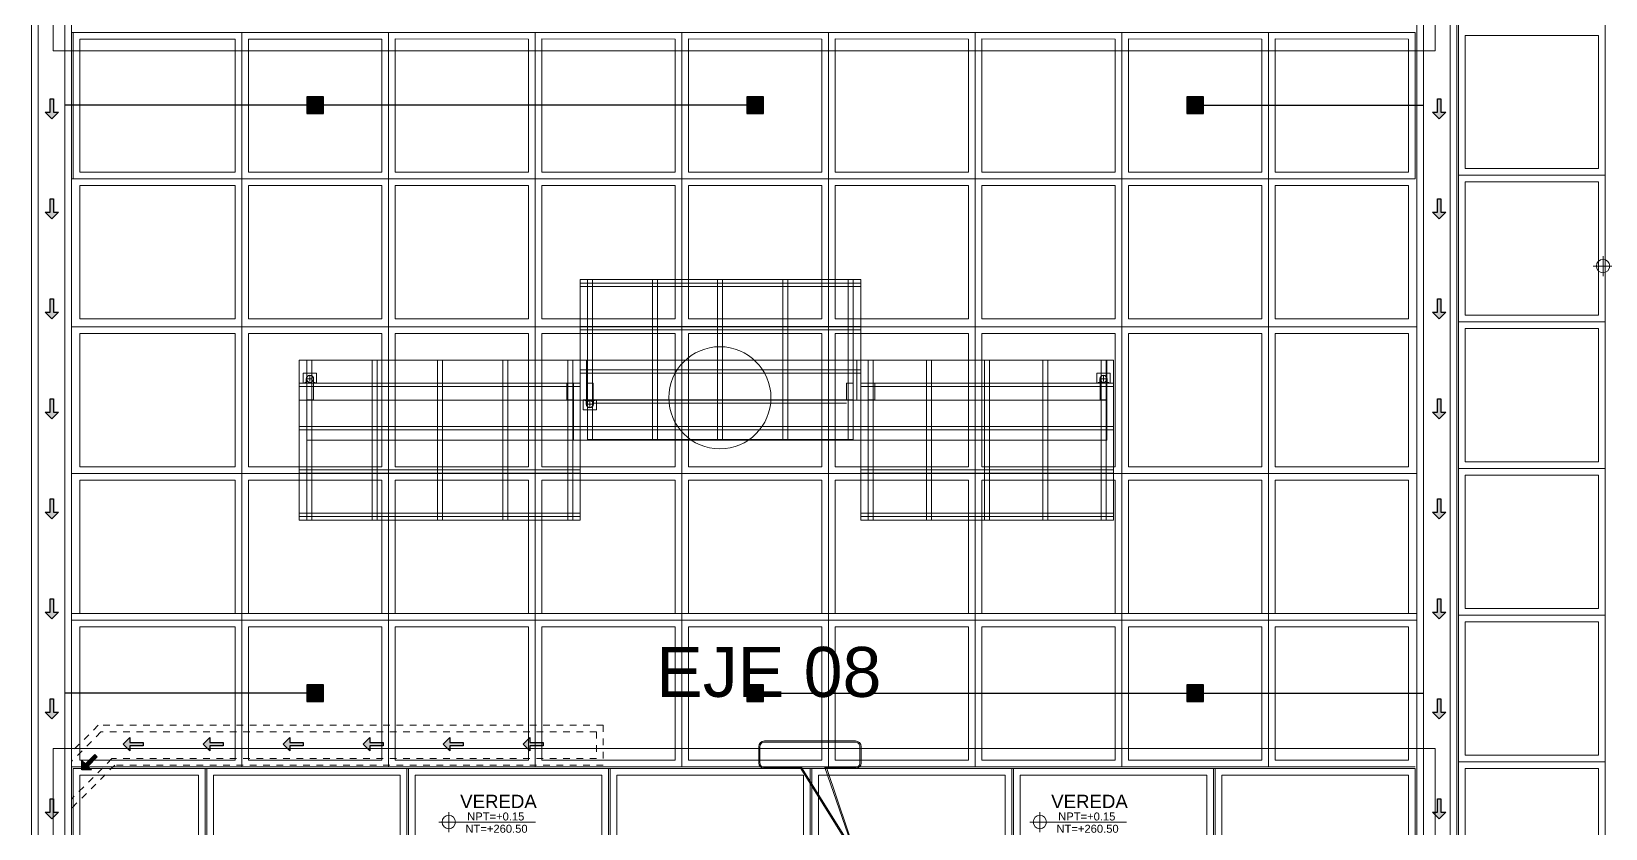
# Model space of a CAD drawing. Header units: metres. Extents: x 349075 to 349285, y 9281902 to 9282050.
# Drawn here: x 349120.23 to 349143.84, y 9282003.83 to 9282015.78 of the extents above; entities that cross this region are included whole.
import ezdxf

# ---------------------------------------------------------------- set-up
doc = ezdxf.new("R2010")
doc.units = ezdxf.units.M
doc.header["$LTSCALE"] = 0.25
doc.linetypes.add('01 nivel$0$HIDDEN2', pattern=[0.1875, 0.125, -0.0625])
for name, color, linetype, lineweight in [('.', 7, 'Continuous', 0), ('0_ CUNETAS', 151, 'Continuous', 5), ('ARQ-FONDO', 253, 'CONTINUOUS', 9), ('CUNETAS-RED', 5, 'CONTINUOUS', 18), ('EJE-TEXTO', 5, 'CONTINUOUS', 25)]:
    doc.layers.add(name, color=color, linetype=linetype, lineweight=lineweight)
doc.styles.add('Arial_1', font='arial.ttf', dxfattribs={"height": 0.15})
doc.styles.get("Standard").update_dxf_attribs({"font": 'arial.ttf'})

# ---------------------------------------------------------------- blocks, each defined once
blk = doc.blocks.new('EDF 06 PG BLOQUE')
at = {"layer": 'ARQ-FONDO', "ltscale": 0.7, "elevation": 0}
blk.add_lwpolyline([(-19.23, 1.5), (1.5, 1.5), (1.5, -12.33), (-19.23, -12.33)], close=True, dxfattribs=at)
blk = doc.blocks.new('JUNTA VEREDA')
at = {"layer": 'ARQ-FONDO'}
blk.add_lwpolyline([(-0.013, 1.2), (0.012, 1.2), (0.012, 0), (-0.013, 0)], close=True, dxfattribs=at)
blk = doc.blocks.new('vereda edf 8')
at = {"layer": 'ARQ-FONDO'}
for p, q in [((0, 9.076, 0), (1.2, 9.076, 0)), ((18.93, 9.076, 0), (20.13, 9.076, 0)), ((0, 6.051, 0), (1.2, 6.051, 0)), ((18.93, 6.051, 0), (20.13, 6.051, 0)), ((0, 3.025, 0), (1.2, 3.025, 0)), ((18.93, 3.025, 0), (20.13, 3.025, 0)), ((1.2, 1.2, 0), (1.2, 0, 0)), ((18.93, 1.2, 0), (18.93, 0, 0))]:
    blk.add_line(p, q, dxfattribs=at)
for points in [[(0, 12.03), (1.978, 12.03), (1.978, 13.23), (0, 13.23)], [(2.003, 12.03), (5.003, 12.03), (5.003, 13.23), (2.003, 13.23)], [(5.028, 12.03), (8.028, 12.03), (8.028, 13.23), (5.028, 13.23)], [(8.054, 12.03), (11.054, 12.03), (11.054, 13.23), (8.054, 13.23)], [(11.079, 12.03), (14.079, 12.03), (14.079, 13.23), (11.079, 13.23)], [(14.105, 12.03), (17.105, 12.03), (17.105, 13.23), (14.105, 13.23)], [(17.13, 12.03), (20.13, 12.03), (20.13, 13.23), (17.13, 13.23)], [(0.1, 12.13), (1.878, 12.13), (1.878, 13.13), (0.1, 13.13)], [(2.103, 12.13), (4.903, 12.13), (4.903, 13.13), (2.103, 13.13)], [(5.128, 12.13), (7.928, 12.13), (7.928, 13.13), (5.128, 13.13)], [(8.154, 12.13), (10.954, 12.13), (10.954, 13.13), (8.154, 13.13)], [(11.179, 12.13), (13.979, 12.13), (13.979, 13.13), (11.179, 13.13)], [(14.205, 12.13), (17.005, 12.13), (17.005, 13.13), (14.205, 13.13)], [(17.23, 12.13), (20.03, 12.13), (20.03, 13.13), (17.23, 13.13)], [(0, 12.005), (0, 9.076), (1.2, 9.076), (1.2, 12.005)], [(0.1, 11.905), (0.1, 9.176), (1.1, 9.176), (1.1, 11.905)], [(18.93, 12.005), (18.93, 9.076), (20.13, 9.076), (20.13, 12.005)], [(19.03, 11.905), (19.03, 9.176), (20.03, 9.176), (20.03, 11.905)], [(0, 9.051), (0, 6.051), (1.2, 6.051), (1.2, 9.051)], [(18.93, 9.051), (18.93, 6.051), (20.13, 6.051), (20.13, 9.051)], [(0.1, 8.951), (0.1, 6.151), (1.1, 6.151), (1.1, 8.951)], [(19.03, 8.951), (19.03, 6.151), (20.03, 6.151), (20.03, 8.951)], [(0, 6.025), (0, 3.025), (1.2, 3.025), (1.2, 6.025)], [(0.1, 5.925), (0.1, 3.125), (1.1, 3.125), (1.1, 5.925)], [(18.93, 6.025), (18.93, 3.025), (20.13, 3.025), (20.13, 6.025)], [(19.03, 5.925), (19.03, 3.125), (20.03, 3.125), (20.03, 5.925)], [(0, 3), (0, 0), (1.2, 0), (1.2, 3)], [(0.1, 2.9), (0.1, 0.1), (1.1, 0.1), (1.1, 2.9)], [(18.93, 3), (18.93, 0), (20.13, 0), (20.13, 3)], [(19.03, 2.9), (19.03, 0.1), (20.03, 0.1), (20.03, 2.9)], [(1.225, 0), (4.225, 0), (4.225, 1.2), (1.225, 1.2)], [(4.251, 0), (7.251, 0), (7.251, 1.2), (4.251, 1.2)], [(7.276, 0), (10.276, 0), (10.276, 1.2), (7.276, 1.2)], [(10.302, 0), (13.302, 0), (13.302, 1.2), (10.302, 1.2)], [(13.327, 0), (16.327, 0), (16.327, 1.2), (13.327, 1.2)], [(18.905, 1.2), (16.352, 1.2), (16.352, 0), (18.905, 0)], [(1.325, 0.1), (4.125, 0.1), (4.125, 1.1), (1.325, 1.1)], [(4.351, 0.1), (7.151, 0.1), (7.151, 1.1), (4.351, 1.1)], [(7.376, 0.1), (10.176, 0.1), (10.176, 1.1), (7.376, 1.1)], [(10.402, 0.1), (13.202, 0.1), (13.202, 1.1), (10.402, 1.1)], [(13.427, 0.1), (16.227, 0.1), (16.227, 1.1), (13.427, 1.1)], [(18.805, 1.1), (16.452, 1.1), (16.452, 0.1), (18.805, 0.1)]]:
    blk.add_lwpolyline(points, close=True, dxfattribs=at)
at = {"layer": 'ARQ-FONDO', "elevation": 0}
blk.add_lwpolyline([(1.2, 1.2), (1.2, 0)], dxfattribs=at)
at = {"layer": 'ARQ-FONDO'}
for p in [(1.991, 12.03), (5.016, 12.03), (8.042, 12.03), (11.067, 12.03), (14.093, 12.03), (17.118, 12.03), (1.213, 0), (4.239, 0), (7.264, 0), (10.29, 0), (13.315, 0), (16.34, 0), (18.918, 0)]:
    blk.add_blockref('JUNTA VEREDA', p, dxfattribs=at)
at = {"layer": 'ARQ-FONDO', "rotation": 90}
for p in [(1.2, 12.018), (20.13, 12.018), (1.2, 9.064), (20.13, 9.064), (1.2, 6.039), (20.13, 6.039), (1.2, 3.013), (20.13, 3.013)]:
    blk.add_blockref('JUNTA VEREDA', p, dxfattribs=at)
blk = doc.blocks.new('Cotas de elevación - M_Cota de elevación - Destino rellenado-517392-Nivel 1')
at = {"layer": 'ARQ-FONDO'}
for p, q in [((-0.0015, 0), (0.013, 0)), ((0, -0.0015), (0, 0.0015))]:
    blk.add_line(p, q, dxfattribs=at)
blk.add_circle((0, 0), 0.001, dxfattribs=at)
blk = doc.blocks.new('para pg vereda edf 06')
at = {"layer": 'ARQ-FONDO', "lineweight": 5}
blk.add_blockref('vereda edf 8', (-18.93, -12.03), dxfattribs=at)
at = {"layer": 'ARQ-FONDO', "xscale": 99.99999999999991, "yscale": 99.99999999999991, "zscale": 99.99999999999991}
for p in [(-13.296, 0.399, 684.918), (-4.431, 0.399, 684.918), (-13.473, -11.558, -20.549), (-4.945, -11.577, 684.918)]:
    blk.add_blockref('Cotas de elevación - M_Cota de elevación - Destino rellenado-517392-Nivel 1', p, dxfattribs=at)
at = {"layer": 'ARQ-FONDO', "char_height": 0.2, "width": 2.3499, "attachment_point": 1, "style": 'Arial_1'}
for insert in [(-13.726, 0.808, 684.918), (-4.861, 0.808, 684.918), (-13.903, -11.149, -20.549), (-5.375, -11.168, 684.918)]:
    blk.add_mtext('\\pxqc;VEREDA', dxfattribs=dict(at, insert=insert))
at = {"layer": 'ARQ-FONDO', "char_height": 0.12, "width": 0.90214, "attachment_point": 1, "line_spacing_factor": 0.941778, "style": 'Arial_1'}
for s, insert in [('NPT=+0.15', (-13.02, 0.542, 684.918)), ('NPT=+0.15', (-4.155, 0.542, 684.918)), ('NT=+260.50', (-13.046, 0.358, 684.918)), ('NT=+260.50', (-4.181, 0.358, 684.918)), ('NPT=+0.15', (-13.197, -11.415, -20.549)), ('NPT=+0.15', (-4.669, -11.434, 684.918)), ('NT=+260.50', (-13.223, -11.6, -20.549)), ('NT=+260.50', (-4.695, -11.619, 684.918))]:
    blk.add_mtext(s, dxfattribs=dict(at, insert=insert))
blk = doc.blocks.new('dsfd')
at = {"layer": 'ARQ-FONDO'}
for p, q in [((333296.511, 9094259.161), (333296.511, 9094258.428)), ((333298.399, 9094259.416), (333296.766, 9094259.416)), ((333300.842, 9094259.416), (333299.554, 9094259.416)), ((333301.097, 9094258.428), (333301.097, 9094259.161)), ((333296.766, 9094258.224), (333300.842, 9094258.224)), ((333296.766, 9094258.173), (333300.842, 9094258.173))]:
    blk.add_line(p, q, dxfattribs=at)
for points in [[(333300.842, 9094259.365), (333299.478, 9094259.365), (333300.764, 9094263.123), (333298.432, 9094259.365), (333296.766, 9094259.365)], [(333299.554, 9094259.416), (333300.941, 9094263.493), (333298.399, 9094259.416)]]:
    blk.add_lwpolyline(points, dxfattribs=at)
for points in [[(333296.766, 9094259.365, 0.414214), (333296.562, 9094259.161), (333296.562, 9094258.428, 0.414214), (333296.766, 9094258.224)], [(333300.842, 9094258.224, 0.414214), (333301.046, 9094258.428), (333301.046, 9094259.161, 0.414214), (333300.842, 9094259.365)]]:
    blk.add_lwpolyline(points, format="xyb", dxfattribs=at)
for centre, start, end in [((333296.766, 9094259.161), 90, 180), ((333300.842, 9094259.161), 0, 90), ((333296.766, 9094258.428), 180, 270), ((333300.842, 9094258.428), 270, 0)]:
    blk.add_arc(centre, 0.255, start, end, dxfattribs=at)
blk = doc.blocks.new('*U3840')
at = {"layer": '.', "lineweight": 30}
h = blk.add_hatch(color=1, dxfattribs=at)
h.dxf.hatch_style = 1
h.paths.add_polyline_path([(-0.025, -0.05), (-0.1, -0.05), (0, -0.15), (0.1, -0.05), (0.025, -0.05), (0.025, 0.15), (-0.025, 0.15)])
at = {"layer": '0_ CUNETAS', "color": 1, "lineweight": 30}
blk.add_lwpolyline([(-0.1, -0.05), (-0.025, -0.05), (-0.025, 0.15), (0.025, 0.15), (0.025, -0.05), (0.1, -0.05), (0, -0.15)], close=True, dxfattribs=at)
blk = doc.blocks.new('*U3839')
at = {"layer": '0_ CUNETAS', "color": 0, "linetype": 'ByBlock', "lineweight": -2, "transparency": 16777216}
for p in [(0, 25.5), (0, 24), (0, 22.5), (0, 21), (0, 19.5), (0, 18), (0, 16.5), (0, 15)]:
    blk.add_blockref('*U3840', p, dxfattribs=at)
blk = doc.blocks.new('*U3845')
at = {"layer": '.', "lineweight": 30}
h = blk.add_hatch(color=1, dxfattribs=at)
h.dxf.hatch_style = 1
h.paths.add_polyline_path([(-0.025, -0.05), (-0.1, -0.05), (0, -0.15), (0.1, -0.05), (0.025, -0.05), (0.025, 0.15), (-0.025, 0.15)])
at = {"layer": '0_ CUNETAS', "color": 1, "lineweight": 30}
blk.add_lwpolyline([(-0.1, -0.05), (-0.025, -0.05), (-0.025, 0.15), (0.025, 0.15), (0.025, -0.05), (0.1, -0.05), (0, -0.15)], close=True, dxfattribs=at)
blk = doc.blocks.new('*U3823')
at = {"layer": '0_ CUNETAS', "color": 0, "linetype": 'ByBlock', "lineweight": -2, "transparency": 16777216}
for p in [(0, 25.5), (0, 24), (0, 22.5), (0, 21), (0, 19.5), (0, 18), (0, 16.5), (0, 15)]:
    blk.add_blockref('*U3845', p, dxfattribs=at)
blk = doc.blocks.new('*U3828')
at = {"layer": '.', "lineweight": 30}
h = blk.add_hatch(color=1, dxfattribs=at)
h.dxf.hatch_style = 1
h.paths.add_polyline_path([(-0.025, -0.05), (-0.1, -0.05), (0, -0.15), (0.1, -0.05), (0.025, -0.05), (0.025, 0.15), (-0.025, 0.15)])
at = {"layer": '0_ CUNETAS', "color": 1, "lineweight": 30}
blk.add_lwpolyline([(-0.1, -0.05), (-0.025, -0.05), (-0.025, 0.15), (0.025, 0.15), (0.025, -0.05), (0.1, -0.05), (0, -0.15)], close=True, dxfattribs=at)
blk = doc.blocks.new('*U3827')
at = {"layer": '0_ CUNETAS', "color": 0, "linetype": 'ByBlock', "lineweight": -2, "transparency": 16777216}
for p in [(0, 6), (0, 4.8), (0, 3.6), (0, 2.4), (0, 1.2), (0, 0)]:
    blk.add_blockref('*U3828', p, dxfattribs=at)
blk = doc.blocks.new('*U3818')
at = {"layer": '.', "lineweight": 30}
h = blk.add_hatch(color=1, dxfattribs=at)
h.dxf.hatch_style = 1
h.paths.add_polyline_path([(-0.025, -0.05), (-0.1, -0.05), (0, -0.15), (0.1, -0.05), (0.025, -0.05), (0.025, 0.15), (-0.025, 0.15)])
at = {"layer": '0_ CUNETAS', "color": 1, "lineweight": 30}
blk.add_lwpolyline([(-0.1, -0.05), (-0.025, -0.05), (-0.025, 0.15), (0.025, 0.15), (0.025, -0.05), (0.1, -0.05), (0, -0.15)], close=True, dxfattribs=at)
blk = doc.blocks.new('*U3846')
at = {"layer": '0_ CUNETAS', "color": 0, "linetype": 'ByBlock', "lineweight": -2, "transparency": 16777216}
blk.add_blockref('*U3818', (0, 0), dxfattribs=at)
blk = doc.blocks.new('red drenaje')
at = {"layer": 'CUNETAS-RED'}
for p, q in [((-30.805, 111.023), (-30.805, 73.493)), ((-9.425, 111.023), (-9.425, 73.893)), ((-30.205, 97.768), (-30.205, 95.568))]:
    blk.add_line(p, q, dxfattribs=at)
at = {"layer": 'CUNETAS-RED', "lineweight": 0}
for p, q in [((-30.805, 111.023), (-30.805, 73.493)), ((-30.205, 111.023), (-30.205, 73.493)), ((-10.025, 111.023), (-10.025, 73.493)), ((-9.425, 111.023), (-9.425, 73.493)), ((-30.705, 110.923), (-30.705, 73.493)), ((-30.305, 110.923), (-30.305, 73.493)), ((-9.925, 110.923), (-9.925, 73.493)), ((-9.525, 110.923), (-9.525, 73.493))]:
    blk.add_line(p, q, dxfattribs=at)
at = {"layer": 'CUNETAS-RED', "linetype": '01 nivel$0$HIDDEN2', "lineweight": 0}
for p, q in [((-29.805, 87.373), (-30.205, 86.973)), ((-22.23, 87.373), (-29.805, 87.373)), ((-22.23, 87.373), (-22.23, 86.773)), ((-29.764, 87.273), (-30.205, 86.832)), ((-22.33, 87.273), (-29.764, 87.273)), ((-22.33, 87.273), (-22.33, 86.873)), ((-29.598, 86.873), (-30.205, 86.266)), ((-29.557, 86.773), (-30.205, 86.125)), ((-22.33, 86.873), (-29.598, 86.873)), ((-22.23, 86.773), (-29.557, 86.773))]:
    blk.add_line(p, q, dxfattribs=at)
at = {"layer": 'CUNETAS-RED', "lineweight": 0, "elevation": 0}
for points in [[(-30.305, 73.493), (-30.305, 110.923), (-30.705, 110.923), (-30.705, 73.493), (-30.305, 73.493)], [(-9.925, 110.923), (-9.525, 110.923), (-9.525, 73.493), (-9.925, 73.493), (-9.925, 110.923)]]:
    blk.add_lwpolyline(points, dxfattribs=at)
at = {"layer": 'CUNETAS-RED', "lineweight": 0}
for name, p in [('*U3839', (-30.501, 71.121, -20.549)), ('*U3823', (-9.692, 71.121, -20.549))]:
    blk.add_blockref(name, p, dxfattribs=at)
for name, p, rotation in [('*U3827', (-29.282, 87.088), 270.0000000664697), ('*U3846', (-29.942, 86.81), 315.0000000664697)]:
    blk.add_blockref(name, p, dxfattribs=dict(at, rotation=rotation))
blk = doc.blocks.new('BLOQUE EDF 08 PG')
at = {"layer": 'ARQ-FONDO', "ltscale": 0.7, "elevation": 0}
blk.add_lwpolyline([(-19.23, 1.5), (1.5, 1.5), (1.5, -12.33), (-19.23, -12.33)], close=True, dxfattribs=at)
blk = doc.blocks.new('VERDA EDF 07 PGG')
at = {"layer": 'ARQ-FONDO', "xscale": 99.99999999999991, "yscale": 99.99999999999991, "zscale": 99.99999999999991}
blk.add_blockref('Cotas de elevación - M_Cota de elevación - Destino rellenado-517392-Nivel 1', (-13.914, -16.761, 0), dxfattribs=at)
blk = doc.blocks.new('ABRAZADERA CNALTA PLUVIAL')
at = {"layer": 'ARQ-FONDO', "lineweight": 18}
blk.add_line((0.065, 0.008), (0.073, 0.008), dxfattribs=at)
blk.add_lwpolyline([(0.082, 0.003), (0.055, 0.003), (0.055, 0.065, 0.414214), (0, 0.12, 0.414214), (-0.055, 0.065), (-0.055, 0.003), (-0.082, 0.003), (-0.082, 0), (-0.052, 0), (-0.052, 0.065, -1), (0.052, 0.065), (0.052, 0), (0.082, 0)], format="xyb", close=True, dxfattribs=at)
for points in [[(-0.078, 0.003), (-0.078, 0.008), (-0.073, 0.008)], [(-0.065, 0.003), (-0.065, 0.008), (-0.073, 0.008), (-0.073, 0.003)], [(-0.065, 0.008), (-0.06, 0.008), (-0.06, 0.003)], [(0.065, 0.003), (0.065, 0.008), (0.06, 0.008), (0.06, 0.003)], [(0.078, 0.003), (0.078, 0.008), (0.073, 0.008), (0.073, 0.003)]]:
    blk.add_lwpolyline(points, dxfattribs=at)
at = {"layer": 'ARQ-FONDO'}
for points in [[(0, 0.065), (-0.04, 0.065)], [(0, 0.065), (0, 0.105)], [(0, 0.065), (0, 0.025)], [(0, 0.065), (0.04, 0.065)]]:
    blk.add_lwpolyline(points, dxfattribs=at)
blk.add_circle((0, 0.065), 0.0524, dxfattribs=at)
blk = doc.blocks.new('falsaa1')
at = {"layer": 'ARQ-FONDO'}
blk.add_lwpolyline([(2294.534, 1750.568), (2294.734, 1750.568), (2294.734, 1750.418), (2294.534, 1750.418)], close=True, dxfattribs=at)
at = {"layer": 'ARQ-FONDO', "lineweight": 18, "rotation": 180}
blk.add_blockref('ABRAZADERA CNALTA PLUVIAL', (2294.634, 1750.568), dxfattribs=at)
blk = doc.blocks.new('GHDDDHFHD')
at = {"layer": 'ARQ-FONDO', "ltscale": 0.01}
for p, q in [((-146.083, 4.585), (-146.083, 2.185)), ((-146.083, 4.585), (-141.873, 4.585)), ((-141.873, 4.585), (-141.873, 0.973)), ((-137.663, 4.585), (-133.873, 4.585)), ((-137.663, 4.585), (-137.663, 0.973)), ((-133.873, 2.185), (-133.873, 4.585)), ((-137.85, 3.373), (-141.763, 3.373)), ((-141.983, 2.185), (-146.083, 2.185)), ((-133.873, 2.185), (-137.55, 2.185)), ((-137.663, 0.973), (-141.873, 0.973))]:
    blk.add_line(p, q, dxfattribs=at)
at = {"layer": 'ARQ-FONDO'}
for p, q in [((-145.97, 3.385), (-141.72, 3.385)), ((-145.97, 3.385), (-145.97, 2.185)), ((-137.55, 3.385), (-137.55, 2.185)), ((-145.97, 2.785), (-141.97, 2.785)), ((-141.125, 2.785), (-137.97, 2.785)), ((-137.122, 2.785), (-133.97, 2.785)), ((-133.97, 2.785), (-133.97, 2.185)), ((-141.375, 2.185), (-145.97, 2.185))]:
    blk.add_line(p, q, dxfattribs=at)
at = {"layer": 'ARQ-FONDO', "ltscale": 0.01}
for points in [[(-141.873, 4.529), (-146.083, 4.529)], [(-133.873, 4.529), (-137.663, 4.529)], [(-141.873, 4.479), (-146.083, 4.479)], [(-133.873, 4.479), (-137.663, 4.479)], [(-141.873, 3.879), (-146.083, 3.879)], [(-141.873, 3.829), (-146.083, 3.829)], [(-133.873, 3.879), (-137.663, 3.879)], [(-133.873, 3.829), (-137.663, 3.829)], [(-133.873, 3.229), (-146.083, 3.229)], [(-133.873, 3.179), (-146.083, 3.179)], [(-137.875, 2.829), (-141.675, 2.829)], [(-137.875, 2.779), (-141.675, 2.779)], [(-141.873, 2.579), (-146.083, 2.579)], [(-141.873, 2.529), (-146.083, 2.529)], [(-141.873, 2.379), (-137.663, 2.379)], [(-133.873, 2.579), (-137.663, 2.579)], [(-133.873, 2.529), (-137.663, 2.529)], [(-141.873, 2.329), (-137.663, 2.329)], [(-141.873, 1.729), (-137.663, 1.729)], [(-141.873, 1.679), (-137.663, 1.679)], [(-141.873, 1.079), (-137.663, 1.079)], [(-141.873, 1.029), (-137.663, 1.029)]]:
    blk.add_lwpolyline(points, dxfattribs=at)
for points in [[(-145.895, 4.585), (-145.895, 2.185), (-145.97, 2.185), (-145.97, 4.585)], [(-144.914, 4.585), (-144.914, 2.185), (-144.989, 2.185), (-144.989, 4.585)], [(-143.933, 4.585), (-143.933, 2.185), (-144.008, 2.185), (-144.008, 4.585)], [(-142.958, 4.585), (-142.958, 2.185), (-143.033, 2.185), (-143.033, 4.585)], [(-141.983, 4.585), (-141.983, 2.185), (-142.058, 2.185), (-142.058, 4.585)], [(-137.475, 4.585), (-137.475, 2.185), (-137.55, 2.185), (-137.55, 4.585)], [(-136.602, 4.585), (-136.602, 2.185), (-136.677, 2.185), (-136.677, 4.585)], [(-135.729, 4.585), (-135.729, 2.185), (-135.804, 2.185), (-135.804, 4.585)], [(-134.856, 4.585), (-134.856, 2.185), (-134.931, 2.185), (-134.931, 4.585)], [(-133.983, 4.585), (-133.983, 2.185), (-134.058, 2.185), (-134.058, 4.585)], [(-141.763, 0.973), (-141.763, 3.373), (-141.688, 3.373), (-141.688, 0.973)], [(-140.788, 0.973), (-140.788, 3.373), (-140.713, 3.373), (-140.713, 0.973)], [(-139.813, 0.973), (-139.813, 3.373), (-139.738, 3.373), (-139.738, 0.973)], [(-138.832, 0.973), (-138.832, 3.373), (-138.757, 3.373), (-138.757, 0.973)], [(-137.85, 0.973), (-137.85, 3.373), (-137.775, 3.373), (-137.775, 0.973)]]:
    blk.add_lwpolyline(points, close=True, dxfattribs=at)
at = {"layer": 'ARQ-FONDO'}
for points in [[(-141.97, 2.785), (-145.97, 2.785), (-145.97, 3.385), (-141.97, 3.385)], [(-141.97, 2.785), (-137.55, 2.785), (-137.55, 3.385), (-141.97, 3.385)], [(-137.55, 3.385), (-133.97, 3.385), (-133.97, 2.785), (-137.55, 2.785)], [(-146.083, 2.185), (-141.775, 2.185), (-141.775, 2.785), (-146.083, 2.785)], [(-141.775, 2.785), (-137.722, 2.785), (-137.722, 2.185), (-141.775, 2.185)], [(-137.722, 2.185), (-133.97, 2.185), (-133.97, 2.785), (-137.722, 2.785)]]:
    blk.add_lwpolyline(points, close=True, dxfattribs=at)
for points in [[(-145.97, 2.779), (-145.87, 2.779), (-145.87, 2.529), (-145.97, 2.529), (-145.97, 2.779)], [(-142.07, 2.779), (-141.97, 2.779), (-141.97, 2.529), (-142.07, 2.529), (-142.07, 2.779)], [(-141.675, 2.529), (-141.775, 2.529), (-141.775, 2.779), (-141.675, 2.779), (-141.675, 2.529)], [(-137.775, 2.529), (-137.875, 2.529), (-137.875, 2.779), (-137.775, 2.779), (-137.775, 2.529)], [(-137.55, 2.779), (-137.45, 2.779), (-137.45, 2.529), (-137.55, 2.529), (-137.55, 2.779)], [(-134.07, 2.779), (-133.97, 2.779), (-133.97, 2.529), (-134.07, 2.529), (-134.07, 2.779)]]:
    blk.add_lwpolyline(points, dxfattribs=at)
at = {"layer": 'ARQ-FONDO', "rotation": 180}
blk.add_blockref('falsaa1', (2152.909, 1753.347), dxfattribs=at)
at = {"layer": 'ARQ-FONDO'}
for p in [(-2440.557, -1748.039), (-2428.655, -1748.039)]:
    blk.add_blockref('falsaa1', p, dxfattribs=at)
blk = doc.blocks.new('SUMIIIDERR')
at = {"layer": 'ARQ-FONDO', "lineweight": 25}
for points in [[(0.125, 0.117), (-0.125, 0.117), (-0.125, -0.133), (0.125, -0.133)], [(0.12, 0.112), (-0.12, 0.112), (-0.12, -0.128), (0.12, -0.128)], [(-0.12, 0.105), (0.12, 0.105), (0.12, 0.1), (-0.12, 0.1)], [(-0.12, 0.095), (0.12, 0.095), (0.12, 0.09), (-0.12, 0.09)], [(-0.12, 0.085), (0.12, 0.085), (0.12, 0.08), (-0.12, 0.08)], [(-0.12, 0.075), (0.12, 0.075), (0.12, 0.07), (-0.12, 0.07)], [(-0.12, 0.065), (0.12, 0.065), (0.12, 0.06), (-0.12, 0.06)], [(-0.12, 0.055), (0.12, 0.055), (0.12, 0.05), (-0.12, 0.05)], [(-0.12, 0.045), (0.12, 0.045), (0.12, 0.04), (-0.12, 0.04)], [(-0.12, 0.035), (0.12, 0.035), (0.12, 0.03), (-0.12, 0.03)], [(-0.12, 0.025), (0.12, 0.025), (0.12, 0.02), (-0.12, 0.02)], [(-0.12, 0.015), (0.12, 0.015), (0.12, 0.01), (-0.12, 0.01)], [(-0.12, 0.005), (0.12, 0.005), (0.12, 0), (-0.12, 0)], [(-0.12, -0.005), (0.12, -0.005), (0.12, -0.01), (-0.12, -0.01)], [(-0.12, -0.015), (0.12, -0.015), (0.12, -0.02), (-0.12, -0.02)], [(-0.12, -0.025), (0.12, -0.025), (0.12, -0.03), (-0.12, -0.03)], [(-0.12, -0.035), (0.12, -0.035), (0.12, -0.04), (-0.12, -0.04)], [(-0.12, -0.045), (0.12, -0.045), (0.12, -0.05), (-0.12, -0.05)], [(-0.12, -0.055), (0.12, -0.055), (0.12, -0.06), (-0.12, -0.06)], [(-0.12, -0.065), (0.12, -0.065), (0.12, -0.07), (-0.12, -0.07)], [(-0.12, -0.075), (0.12, -0.075), (0.12, -0.08), (-0.12, -0.08)], [(-0.12, -0.085), (0.12, -0.085), (0.12, -0.09), (-0.12, -0.09)], [(-0.12, -0.095), (0.12, -0.095), (0.12, -0.1), (-0.12, -0.1)], [(-0.12, -0.105), (0.12, -0.105), (0.12, -0.11), (-0.12, -0.11)], [(-0.12, -0.115), (0.12, -0.115), (0.12, -0.12), (-0.12, -0.12)]]:
    blk.add_lwpolyline(points, close=True, dxfattribs=at)

msp = doc.modelspace()

# ---------------------------------------------------------------- linework, layer by layer
at = {"layer": 'ARQ-FONDO'}
for p, q in [((349141.635, 9282029.024), (349141.635, 9281988.654)), ((349143.835, 9282029.024), (349143.835, 9281988.654)), ((349140.985, 9282015.769), (349120.83, 9282015.769)), ((349120.855, 9282015.769), (349120.855, 9282013.569)), ((349140.985, 9282013.569, 0), (349120.83, 9282013.569, 0)), ((349143.835, 9282013.624), (349141.635, 9282013.624)), ((349141.01, 9282011.349), (349120.83, 9282011.349)), ((349143.835, 9282011.424), (349141.635, 9282011.424)), ((349143.835, 9282009.224), (349141.635, 9282009.224)), ((349141.01, 9282009.149), (349120.83, 9282009.149)), ((349141.01, 9282007.049), (349120.83, 9282007.049)), ((349141.01, 9282006.949), (349120.83, 9282006.949)), ((349143.835, 9282007.024), (349141.635, 9282007.024)), ((349140.985, 9282004.749, 0), (349120.83, 9282004.749, 0)), ((349143.835, 9282004.824), (349141.635, 9282004.824))]:
    msp.add_line(p, q, dxfattribs=at)
at = {"layer": 'ARQ-FONDO', "lineweight": 30}
for p, q in [((349124.36, 9282014.677, 0), (349120.73, 9282014.677)), ((349130.96, 9282014.677, 0), (349124.61, 9282014.677, 0)), ((349137.81, 9282014.677, 0), (349141.11, 9282014.677)), ((349131.21, 9282005.857, 0), (349141.11, 9282005.857))]:
    msp.add_line(p, q, dxfattribs=at)
at = {"layer": 'ARQ-FONDO', "elevation": 0}
for points in [[(349120.955, 9282013.669), (349120.955, 9282015.669), (349123.285, 9282015.669), (349123.285, 9282013.669)], [(349123.485, 9282013.669), (349123.485, 9282015.669), (349125.485, 9282015.669), (349125.485, 9282013.669)], [(349125.685, 9282013.669), (349125.685, 9282015.67), (349127.685, 9282015.669), (349127.685, 9282013.669)], [(349127.885, 9282013.669), (349127.885, 9282015.67), (349129.885, 9282015.669), (349129.885, 9282013.669)], [(349130.085, 9282013.669), (349130.085, 9282015.67), (349132.085, 9282015.669), (349132.085, 9282013.669)], [(349132.285, 9282013.669), (349132.285, 9282015.67), (349134.285, 9282015.669), (349134.285, 9282013.669)], [(349134.485, 9282013.669), (349134.485, 9282015.67), (349136.485, 9282015.669), (349136.485, 9282013.669)], [(349136.685, 9282013.669), (349136.685, 9282015.67), (349138.685, 9282015.669), (349138.685, 9282013.669)], [(349138.885, 9282013.669), (349138.885, 9282015.67), (349140.885, 9282015.669), (349140.885, 9282013.669)], [(349141.735, 9282013.724), (349141.735, 9282015.724), (349143.735, 9282015.724), (349143.735, 9282013.724)], [(349120.955, 9282011.469), (349120.955, 9282013.469), (349123.285, 9282013.469), (349123.285, 9282011.469)], [(349123.485, 9282011.469), (349123.485, 9282013.469), (349125.485, 9282013.469), (349125.485, 9282011.469)], [(349125.685, 9282011.469), (349125.685, 9282013.47), (349127.685, 9282013.469), (349127.685, 9282011.469)], [(349127.885, 9282011.469), (349127.885, 9282013.47), (349129.885, 9282013.469), (349129.885, 9282011.469)], [(349130.085, 9282011.469), (349130.085, 9282013.47), (349132.085, 9282013.469), (349132.085, 9282011.469)], [(349132.285, 9282011.469), (349132.285, 9282013.47), (349134.285, 9282013.469), (349134.285, 9282011.469)], [(349134.485, 9282011.469), (349134.485, 9282013.47), (349136.485, 9282013.469), (349136.485, 9282011.469)], [(349136.685, 9282011.469), (349136.685, 9282013.47), (349138.685, 9282013.469), (349138.685, 9282011.469)], [(349138.885, 9282011.469), (349138.885, 9282013.47), (349140.885, 9282013.469), (349140.885, 9282011.469)], [(349141.735, 9282011.524), (349141.735, 9282013.524), (349143.735, 9282013.524), (349143.735, 9282011.524)], [(349141.735, 9282009.324), (349141.735, 9282011.324), (349143.735, 9282011.324), (349143.735, 9282009.324)], [(349141.735, 9282007.124), (349141.735, 9282009.124), (349143.735, 9282009.124), (349143.735, 9282007.124)], [(349120.955, 9282004.849), (349120.955, 9282006.849), (349123.285, 9282006.849), (349123.285, 9282004.849)], [(349123.485, 9282004.849), (349123.485, 9282006.849), (349125.485, 9282006.849), (349125.485, 9282004.849)], [(349125.685, 9282004.849), (349125.685, 9282006.85), (349127.685, 9282006.849), (349127.685, 9282004.849)], [(349127.885, 9282004.849), (349127.885, 9282006.85), (349129.885, 9282006.849), (349129.885, 9282004.849)], [(349130.085, 9282004.849), (349130.085, 9282006.85), (349132.085, 9282006.849), (349132.085, 9282004.849)], [(349132.285, 9282004.849), (349132.285, 9282006.85), (349134.285, 9282006.849), (349134.285, 9282004.849)], [(349134.485, 9282004.849), (349134.485, 9282006.85), (349136.485, 9282006.849), (349136.485, 9282004.849)], [(349136.685, 9282004.849), (349136.685, 9282006.85), (349138.685, 9282006.849), (349138.685, 9282004.849)], [(349138.885, 9282004.849), (349138.885, 9282006.85), (349140.885, 9282006.849), (349140.885, 9282004.849)], [(349141.735, 9282004.924), (349141.735, 9282006.924), (349143.735, 9282006.924), (349143.735, 9282004.924)], [(349141.735, 9282002.724), (349141.735, 9282004.724), (349143.735, 9282004.724), (349143.735, 9282002.724)]]:
    msp.add_lwpolyline(points, close=True, dxfattribs=at)
for points in [[(349123.385, 9282015.769), (349123.385, 9282004.749)], [(349125.585, 9282015.769), (349125.585, 9282004.749)], [(349127.785, 9282015.769), (349127.785, 9282004.749)], [(349129.985, 9282015.769), (349129.985, 9282004.749)], [(349132.185, 9282015.769), (349132.185, 9282004.749)], [(349134.385, 9282015.769), (349134.385, 9282004.749)], [(349136.585, 9282015.769), (349136.585, 9282004.749)], [(349138.785, 9282015.769), (349138.785, 9282004.749)], [(349140.985, 9282015.769), (349140.985, 9282013.569)]]:
    msp.add_lwpolyline(points, dxfattribs=at)
at = {"layer": 'ARQ-FONDO'}
for points in [[(349120.955, 9282009.249), (349120.955, 9282011.249), (349123.285, 9282011.249), (349123.285, 9282009.249)], [(349123.485, 9282009.249), (349123.485, 9282011.249), (349125.485, 9282011.249), (349125.485, 9282009.249)], [(349125.685, 9282009.249), (349125.685, 9282011.249), (349127.685, 9282011.249), (349127.685, 9282009.249)], [(349127.885, 9282009.249), (349127.885, 9282011.249), (349129.885, 9282011.249), (349129.885, 9282009.249)], [(349130.085, 9282009.249), (349130.085, 9282011.249), (349132.085, 9282011.249), (349132.085, 9282009.249)], [(349132.285, 9282009.249), (349132.285, 9282011.249), (349134.285, 9282011.249), (349134.285, 9282009.249)], [(349134.485, 9282009.249), (349134.485, 9282011.249), (349136.485, 9282011.249), (349136.485, 9282009.249)], [(349136.685, 9282009.249), (349136.685, 9282011.249), (349138.685, 9282011.249), (349138.685, 9282009.249)], [(349138.885, 9282009.249), (349138.885, 9282011.249), (349140.885, 9282011.249), (349140.885, 9282009.249)], [(349120.955, 9282007.049), (349120.955, 9282009.049), (349123.285, 9282009.049), (349123.285, 9282007.049)], [(349123.485, 9282007.049), (349123.485, 9282009.049), (349125.485, 9282009.049), (349125.485, 9282007.049)], [(349125.685, 9282007.049), (349125.685, 9282009.05), (349127.685, 9282009.049), (349127.685, 9282007.049)], [(349127.885, 9282007.049), (349127.885, 9282009.05), (349129.885, 9282009.049), (349129.885, 9282007.049)], [(349130.085, 9282007.049), (349130.085, 9282009.05), (349132.085, 9282009.049), (349132.085, 9282007.049)], [(349132.285, 9282007.049), (349132.285, 9282009.05), (349134.285, 9282009.049), (349134.285, 9282007.049)], [(349134.485, 9282007.049), (349134.485, 9282009.05), (349136.485, 9282009.049), (349136.485, 9282007.049)], [(349136.685, 9282007.049), (349136.685, 9282009.05), (349138.685, 9282009.049), (349138.685, 9282007.049)], [(349138.885, 9282007.049), (349138.885, 9282009.05), (349140.885, 9282009.049), (349140.885, 9282007.049)]]:
    msp.add_lwpolyline(points, close=True, dxfattribs=at)
at = {"layer": 'ARQ-FONDO', "lineweight": 30, "elevation": 0}
msp.add_lwpolyline([(349124.36, 9282005.857), (349120.73, 9282005.857)], dxfattribs=at)
at = {"layer": 'ARQ-FONDO'}
msp.add_circle((349130.555, 9282010.287), 0.766, dxfattribs=at)

# ---------------------------------------------------------------- block references
at = {"layer": 'ARQ-FONDO', "lineweight": 5}
for name, p in [('BLOQUE EDF 08 PG', (349139.785, 9282027.824, 0)), ('VERDA EDF 07 PGG', (349157.715, 9282029.024, 0)), ('EDF 06 PG BLOQUE', (349139.785, 9282003.524, 0)), ('para pg vereda edf 06', (349139.785, 9282003.524, 0))]:
    msp.add_blockref(name, p, dxfattribs=at)
at = {"layer": 'ARQ-FONDO', "lineweight": 0}
for p in [(349124.485, 9282014.684, 0), (349131.085, 9282014.684, 0), (349137.685, 9282014.684, 0), (349124.485, 9282005.864, 0), (349131.085, 9282005.864, 0), (349137.685, 9282005.864, 0)]:
    msp.add_blockref('SUMIIIDERR', p, dxfattribs=at)
at = {"layer": 'ARQ-FONDO', "xscale": -1, "rotation": 180}
msp.add_blockref('GHDDDHFHD', (349270.33, 9282013.035), dxfattribs=at)
at = {"layer": 'ARQ-FONDO', "extrusion": (-1.0001e-10, -0.025636, 0.999671), "xscale": -0.3345959888580071, "yscale": 0.3345959888580102, "zscale": 0.3345959888580102, "rotation": 180}
msp.add_blockref('dsfd', (237611.427, 12321856.82, -237954.959), dxfattribs=at)
at = {"layer": 'CUNETAS-RED', "lineweight": 30}
msp.add_blockref('red drenaje', (349151.035, 9281918.001), dxfattribs=at)

# ---------------------------------------------------------------- texts
at = {"layer": 'EJE-TEXTO'}
msp.add_text('EJE 08', height=0.75, dxfattribs=at).set_placement((349129.6, 9282005.8))

doc.saveas('drawing.dxf')
